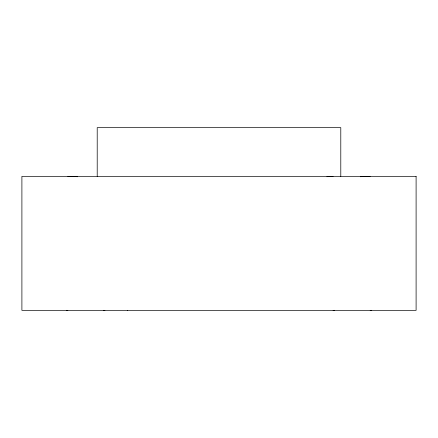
<?xml version="1.0" encoding="UTF-8"?>
<svg xmlns="http://www.w3.org/2000/svg" width="438" height="438" viewBox="0 0 438 438"><rect width="100%" height="100%" fill="white"/><g stroke="black" fill="none" stroke-linecap="round" stroke-linejoin="round"><path stroke-width="0.66" d="M127.305 310.35L127.65 310.35M340.791 176.372L340.791 127.65L97.209 127.65L97.209 176.372M104.912 310.334A26.488 2.628 5.7 0 1 103.702 310.328M360.458 176.728A26.488 2.628 -5.7 0 1 370.181 176.377M371.315 310.328A26.488 2.628 5.7 0 1 370.181 310.334M326.912 176.728A26.488 2.628 5.7 0 1 333.088 176.377M334.303 310.328A26.488 2.628 -5.7 0 1 333.088 310.334M67.824 176.377A26.488 2.628 5.7 0 1 77.542 176.728M67.824 310.334A26.488 2.628 -5.7 0 1 66.691 310.328M416.1 176.372L21.9 176.372L21.9 310.35L416.1 310.35L416.1 176.372"/></g></svg>
